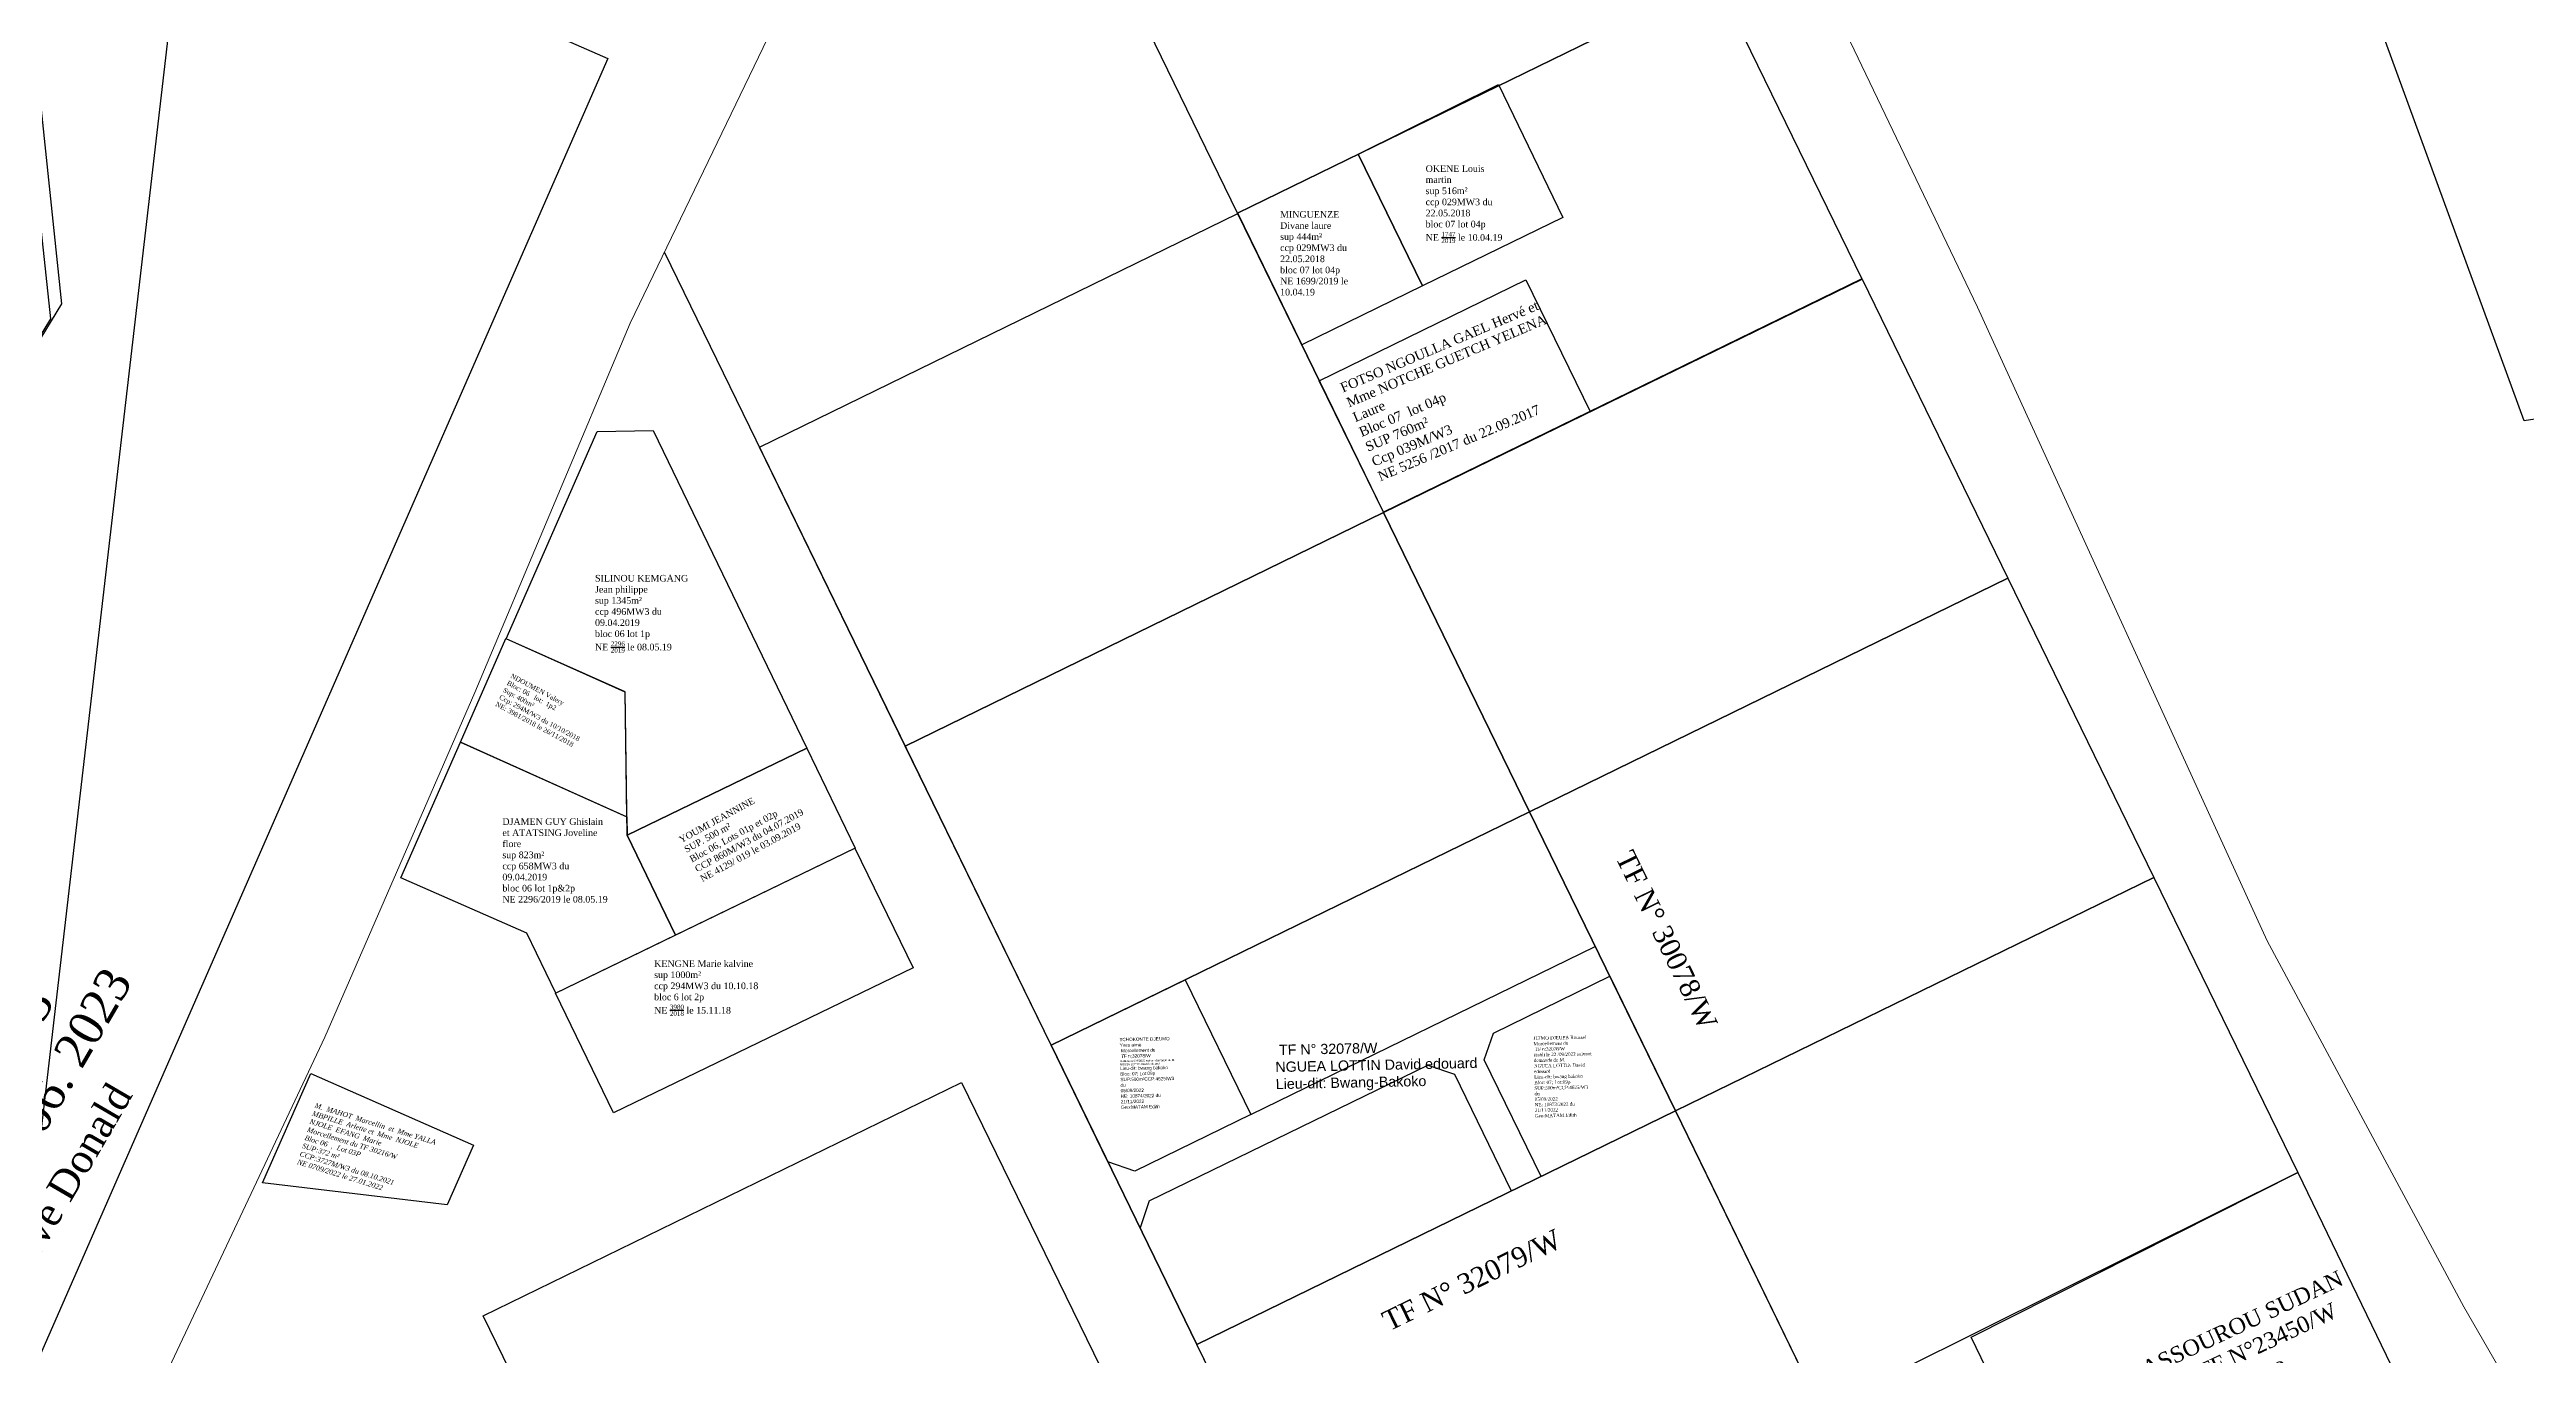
# Model space of a CAD drawing. Header units: millimetres. Extents: x 587399 to 927168, y 438565 to 1444955.
# Drawn here: x 591785.9 to 592158.2, y 440981.7 to 441177.9 of the extents above; entities that cross this region are included whole.
import ezdxf
from ezdxf.enums import TextEntityAlignment as Align

# ---------------------------------------------------------------- set-up
doc = ezdxf.new("R2010")
doc.units = ezdxf.units.MM
doc.header["$LTSCALE"] = 2
for name, color, linetype in [('Cotation Linéaire', 255, 'Continuous'), ('end maj 26 02 2021', 7, 'Continuous'), ('Parcelle MAJ', 6, 'Continuous'), ('TF ANNULE-RETIRE', 6, 'Continuous')]:
    doc.layers.add(name, color=color, linetype=linetype)
doc.layers.add('MAJ APRES LE 13.01.2023', color=222, linetype='Continuous', lineweight=30)
doc.layers.add('Roads_others', color=24, linetype='Continuous', lineweight=9)
doc.styles.get("Standard").update_dxf_attribs({"font": 'arial.ttf'})
doc.styles.add('Times 1.0', font='times.ttf', dxfattribs={"width": 0.99, "height": 1})
doc.styles.add('Times 1.5', font='times.ttf', dxfattribs={"width": 0.99, "height": 0.75})
doc.styles.add('Times 3.0', font='times.ttf', dxfattribs={"width": 0.99, "height": 3})

msp = doc.modelspace()

# ---------------------------------------------------------------- linework, layer by layer
for p, q in [((591936.471, 441028.323), (591878.348, 441147.47)), ((591936.471, 441028.323), (592008.372, 441063.398)), ((591966.492, 441017.943), (592018.235, 441043.18)), ((591936.471, 441028.323), (591958.394, 440983.385)), ((591951.221, 441004.931), (591993.065, 441025.34)), ((591993.065, 441025.34), (591997.076, 441023.959)), ((591997.076, 441023.959), (592005.626, 441006.438)), ((591958.394, 440983.385), (592030.294, 441018.461)), ((591951.221, 441004.931), (591949.84, 441000.92)), ((592004.311, 440889.26), (591958.394, 440983.385))]:
    msp.add_line(p, q)
at = {"color": 232, "lineweight": 30, "flags": 128}
msp.add_lwpolyline([(589619, 444839), (589665, 444789), (589701, 444534), (591315, 445141), (591436, 445058), (592078, 443543), (591745, 440674), (591661, 440379)], dxfattribs=at)
msp.add_lwpolyline([(589619, 444839), (589665, 444789), (589701, 444534), (591315, 445141), (591436, 445058), (592078, 443543), (591745, 440674), (591661, 440379)], dxfattribs=at)
msp.add_lwpolyline([(589619, 444839), (589665, 444789), (589701, 444534), (591315, 445141), (591436, 445058), (592078, 443543), (591745, 440674), (591661, 440379)], dxfattribs=at)
at = {"flags": 128}
msp.add_lwpolyline([(591654.45, 440920.523), (591787.8, 441139.703), (591752.09, 441479.483)], dxfattribs=at)
msp.add_lwpolyline([(591654.45, 440920.523), (591787.8, 441139.703), (591752.09, 441479.483)], dxfattribs=at)
msp.add_lwpolyline([(591654.45, 440920.523), (591787.8, 441139.703), (591752.09, 441479.483)], dxfattribs=at)
for points in [[(592014.474, 441233.354), (592036.396, 441188.416), (591964.495, 441153.341), (591942.573, 441198.278)], [(592036.396, 441188.416), (592058.318, 441143.478), (591986.418, 441108.402), (591964.496, 441153.34)], [(591964.528, 441153.275), (591986.45, 441108.337), (591914.549, 441073.261), (591892.627, 441118.199)], [(592058.351, 441143.412), (592080.273, 441098.474), (592008.372, 441063.398), (591986.45, 441108.336)], [(591986.45, 441108.337), (592008.372, 441063.399), (591936.471, 441028.323), (591914.549, 441073.261)], [(592080.273, 441098.474), (592102.195, 441053.536), (592030.294, 441018.46), (592008.372, 441063.398)], [(592008.372, 441063.398), (592030.294, 441018.461), (591958.394, 440983.385), (591936.471, 441028.323)], [(592102.195, 441053.55), (592123.866, 441009.217), (592052.216, 440973.536), (592030.294, 441018.474)], [(592020.43, 441038.69), (592030.294, 441018.475), (592010.117, 441008.629), (592001.57, 441026.151), (592002.952, 441030.162)], [(591825.18, 441024.1), (591849.64, 441013.33), (591845.69, 441004.33), (591817.92, 441007.64)], [(591825.18, 441024.1), (591849.64, 441013.33), (591845.69, 441004.33), (591817.92, 441007.64)], [(591923.008, 441022.734), (591944.93, 440977.796), (591873.029, 440942.721), (591851.107, 440987.658)], [(592030.294, 441018.46), (592052.216, 440973.522), (591980.316, 440938.447), (591958.394, 440983.385)]]:
    msp.add_lwpolyline(points, close=True, dxfattribs=at)
at = {"color": 7, "flags": 128}
msp.add_lwpolyline([(591825.18, 441024.1), (591849.64, 441013.33), (591845.69, 441004.33), (591817.92, 441007.64)], close=True, dxfattribs=at)
msp.add_lwpolyline([(591825.18, 441024.1), (591849.64, 441013.33), (591845.69, 441004.33), (591817.92, 441007.64)], close=True, dxfattribs=at)
at = {"layer": 'end maj 26 02 2021', "color": 150, "lineweight": -3, "flags": 128}
for points in [[(592003.726, 441172.643), (592013.374, 441152.692), (591992.283, 441142.402), (591982.637, 441162.175)], [(592003.726, 441172.643), (592013.374, 441152.692), (591992.283, 441142.402), (591982.637, 441162.175)], [(591982.637, 441162.175), (591992.283, 441142.403), (591974.144, 441133.553), (591964.498, 441153.326)], [(591982.637, 441162.175), (591992.283, 441142.403), (591974.144, 441133.553), (591964.498, 441153.326)], [(591899.732, 441072.948), (591906.996, 441057.933), (591880.003, 441044.874), (591872.746, 441059.879)], [(591899.732, 441072.948), (591906.996, 441057.933), (591880.003, 441044.874), (591872.746, 441059.879)], [(591906.99, 441057.93), (591915.71, 441039.94), (591870.7, 441018.16), (591861.99, 441036.16)], [(591906.99, 441057.93), (591915.71, 441039.94), (591870.7, 441018.16), (591861.99, 441036.16)]]:
    msp.add_lwpolyline(points, close=True, dxfattribs=at)
at = {"layer": 'end maj 26 02 2021', "color": 150, "flags": 128}
msp.add_lwpolyline([(592007.827, 441143.31), (592017.467, 441123.55), (591986.415, 441108.401), (591976.775, 441128.161)], close=True, dxfattribs=at)
msp.add_lwpolyline([(592007.827, 441143.31), (592017.467, 441123.55), (591986.415, 441108.401), (591976.775, 441128.161)], close=True, dxfattribs=at)
at = {"layer": 'end maj 26 02 2021', "color": 150, "linetype": 'ByBlock', "lineweight": -3, "ltscale": 0.0014, "flags": 128}
msp.add_lwpolyline([(591868.259, 441120.534), (591876.649, 441120.684), (591899.752, 441072.94), (591872.743, 441059.877), (591872.429, 441081.394), (591854.549, 441089.404), (591868.261, 441120.534)], dxfattribs=at)
msp.add_lwpolyline([(591868.259, 441120.534), (591876.649, 441120.684), (591899.752, 441072.94), (591872.743, 441059.877), (591872.429, 441081.394), (591854.549, 441089.404), (591868.261, 441120.534)], dxfattribs=at)
at = {"layer": 'end maj 26 02 2021', "color": 150}
msp.add_lwpolyline([(591854.53, 441089.41), (591872.41, 441081.4), (591872.67, 441062.66), (591847.69, 441073.86)], close=True, dxfattribs=at)
msp.add_lwpolyline([(591854.53, 441089.41), (591872.41, 441081.4), (591872.67, 441062.66), (591847.69, 441073.86)], close=True, dxfattribs=at)
at = {"layer": 'end maj 26 02 2021', "color": 150, "linetype": 'ByBlock', "lineweight": -3, "ltscale": 0.0014, "flags": 128}
msp.add_lwpolyline([(591847.699, 441073.864), (591872.699, 441062.654), (591872.743, 441059.877), (591880.004, 441044.872), (591862.009, 441036.164), (591857.649, 441045.164), (591838.731, 441053.499)], close=True, dxfattribs=at)
msp.add_lwpolyline([(591847.699, 441073.864), (591872.699, 441062.654), (591872.743, 441059.877), (591880.004, 441044.872), (591862.009, 441036.164), (591857.649, 441045.164), (591838.731, 441053.499)], close=True, dxfattribs=at)
at = {"layer": 'MAJ APRES LE 13.01.2023', "color": 232, "lineweight": 30, "flags": 128}
msp.add_lwpolyline([(591836.515, 441313.659), (591820.351, 441198.273), (591869.848, 441176.569), (591678.814, 440740.616), (591671.816, 440736.313), (591585.348, 440741.106), (591653.149, 440918.059), (591786.101, 441137.479), (591767.759, 441309.012)], close=True, dxfattribs=at)
at = {"layer": 'Parcelle MAJ', "color": 6, "lineweight": 30, "flags": 128}
for points in [[(591956.63, 441038.159), (591966.492, 441017.943), (591949.029, 441009.425), (591945.017, 441010.806), (591936.471, 441028.323)], [(592123.866, 441009.217), (592148.221, 440958.898), (592145.898, 440952.22), (592100.895, 440930.443), (592074.755, 440984.453)]]:
    msp.add_lwpolyline(points, close=True, dxfattribs=at)
at = {"layer": 'Roads_others'}
for points in [[(591843.521, 441625.413), (591857.029, 441595.037), (591869.634, 441568.651), (591917.225, 441471.827), (591922.596, 441462.657), (591937.952, 441438.562), (591941.989, 441431.623), (591967.201, 441376.928), (591988.315, 441334.057), (591995.705, 441316.311), (592000.483, 441301.237), (592002.872, 441287.189), (592007.057, 441277.133), (592015.254, 441261.764), (592021.303, 441252.75), (592075.683, 441139.217), (592119.254, 441044.014), (592148.785, 440989.024), (592171.161, 440950.3), (592207.865, 440872.545), (592239.795, 440805.431), (592265.149, 440763.46), (592293.007, 440694.241)], [(591995.705, 441316.311), (591991.239, 441308.402), (591982.839, 441292.641), (591977.715, 441288.269), (591936.052, 441263.166), (591925.78, 441255.461), (591921.925, 441247.321), (591902.17, 441196.87), (591873.199, 441136.792), (591849.874, 441081.307), (591827.3, 441029.526), (591801.001, 440973.74), (591776.488, 440917.811), (591736.828, 440822.381), (591705.041, 440758.309), (591702.663, 440749.286), (591702.818, 440738.928), (591704.91, 440734.353), (591722.194, 440724.2)]]:
    msp.add_lwpolyline(points, dxfattribs=at)
at = {"layer": 'TF ANNULE-RETIRE', "color": 251, "lineweight": 30, "flags": 128}
msp.add_lwpolyline([(592089.483, 441309.177), (592128.333, 441310.007), (592159.783, 441301.727), (592236.343, 441265.117), (592238.113, 441260.337), (592333.243, 441261.127), (592340.713, 441247.187), (592316.063, 441146.727), (592157.883, 441122.147)], close=True, dxfattribs=at)

# ---------------------------------------------------------------- texts
at = {"color": 7, "insert": (591825.931, 441019.702), "char_height": 0.76231, "width": 48.14283, "attachment_point": 1, "rotation": 342.80604}
msp.add_mtext('\\A1;{\\fTimes New Roman|b0|i1|c0|p18;M.  MAHOT  Marcellin  et  Mme YALLA\\PMBPILLE  Arlette et  Mme  NJOLE \\PNJOLE  EFANG  Marie\\P\\C1;Morcellement du TF 30216/W\\P\\C7;Bloc 06  ,  Lot 03P\\PSUP:372 m²\\PCCP:3727M/W3 du 08.10.2021\\PNE 0709/2022 le 27.01.2022}', dxfattribs=at)
msp.add_mtext('\\A1;{\\fTimes New Roman|b0|i1|c0|p18;M.  MAHOT  Marcellin  et  Mme YALLA\\PMBPILLE  Arlette et  Mme  NJOLE \\PNJOLE  EFANG  Marie\\P\\C1;Morcellement du TF 30216/W\\P\\C7;Bloc 06  ,  Lot 03P\\PSUP:372 m²\\PCCP:3727M/W3 du 08.10.2021\\PNE 0709/2022 le 27.01.2022}', dxfattribs=at)
at = {"insert": (592083.451, 440972.803), "char_height": 2.3973, "width": 269.57197, "attachment_point": 1, "rotation": 25.13572}
msp.add_mtext('{\\fTimes New Roman|b0|i0|c0|p18;ABDOUL RASSOUROU SUDAN\\P\\C1;Morcellement du TF N°23450/W\\P\\C256;Lieu -dit : Bwang-Bakoko\\PBloc: 07 ; Lot: 12\\PSUP: 3312m²\\PCCP : 4734M/W3 du 20/10/2022 \\PNE: 10380/2022 du 01/11/2022\\P\\C1;GEO: BAAH M. Herve}', dxfattribs=at)
at = {"layer": 'Cotation Linéaire', "color": 6, "lineweight": 30, "style": 'Times 3.0', "width": 0.99}
msp.add_text('TF N° 30078/W', height=3, rotation=296.0046, dxfattribs=at).set_placement((592027.626, 441043.472), align=Align.CENTER)
msp.add_text('TF N° 32079/W', height=3, rotation=26.0046, dxfattribs=at).set_placement((591999.034, 440994.406), align=Align.TOP_CENTER)
at = {"layer": 'end maj 26 02 2021', "color": 150, "linetype": 'ByBlock', "lineweight": -3, "ltscale": 0.0014, "char_height": 1, "attachment_point": 1, "style": 'Times 1.0'}
for s, insert, width in [('\\A1;OKENE Louis martin\\Psup 516m²\\Pccp 029MW3 du 22.05.2018\\Pbloc 07 lot 04p\\PNE {\\H0.7x;\\S1747/2019;} le 10.04.19', (591992.76, 441160.523), 11.62073), ('\\A1;OKENE Louis martin\\Psup 516m²\\Pccp 029MW3 du 22.05.2018\\Pbloc 07 lot 04p\\PNE {\\H0.7x;\\S1747/2019;} le 10.04.19', (591992.76, 441160.523), 11.62073), ('\\A1;MINGUENZE Divane laure\\P{\\fTimes New Roman|b0|i0|c186|p18;sup }444{\\fTimes New Roman|b0|i0|c186|p18;m²\\Pccp 029MW3 du 22.05.2018\\Pbloc 07 lot 04p\\PNE }1699/2019{\\fTimes New Roman|b0|i0|c186|p18; le 10.04.19}', (591970.886, 441153.639), 11.62073), ('\\A1;MINGUENZE Divane laure\\P{\\fTimes New Roman|b0|i0|c186|p18;sup }444{\\fTimes New Roman|b0|i0|c186|p18;m²\\Pccp 029MW3 du 22.05.2018\\Pbloc 07 lot 04p\\PNE }1699/2019{\\fTimes New Roman|b0|i0|c186|p18; le 10.04.19}', (591970.886, 441153.639), 11.62073), ('\\A1;SILINOU KEMGANG Jean philippe\\Psup 1345m²\\Pccp 496MW3 du 09.04.2019 \\Pbloc 06 lot 1p\\PNE {\\H0.7x;\\S2296/2019;} le 08.05.19', (591867.915, 441098.988), 15.51337), ('\\A1;SILINOU KEMGANG Jean philippe\\Psup 1345m²\\Pccp 496MW3 du 09.04.2019 \\Pbloc 06 lot 1p\\PNE {\\H0.7x;\\S2296/2019;} le 08.05.19', (591867.915, 441098.988), 15.51337), ('\\A1;DJAMEN GUY Ghislain et ATATSING Joveline flore\\P{\\fTimes New Roman|b0|i0|c186|p18;sup }823{\\fTimes New Roman|b0|i0|c186|p18;m²\\Pccp }658{\\fTimes New Roman|b0|i0|c186|p18;MW3 du 09.04.2019 \\Pbloc 06 lot 1p}&2p{\\fTimes New Roman|b0|i0|c186|p18;\\PNE }2296/2019{\\fTimes New Roman|b0|i0|c186|p18; le 08.05.19}', (591853.993, 441062.426), 15.51337), ('\\A1;DJAMEN GUY Ghislain et ATATSING Joveline flore\\P{\\fTimes New Roman|b0|i0|c186|p18;sup }823{\\fTimes New Roman|b0|i0|c186|p18;m²\\Pccp }658{\\fTimes New Roman|b0|i0|c186|p18;MW3 du 09.04.2019 \\Pbloc 06 lot 1p}&2p{\\fTimes New Roman|b0|i0|c186|p18;\\PNE }2296/2019{\\fTimes New Roman|b0|i0|c186|p18; le 08.05.19}', (591853.993, 441062.426), 15.51337), ('\\A1;KENGNE Marie kalvine\\Psup 1000m²\\Pccp 294MW3 du 10.10.18\\Pbloc 6 lot 2p\\PNE {\\H0.7x;\\S3980/2018;} le 15.11.18', (591876.801, 441041.085), 53.70117), ('\\A1;KENGNE Marie kalvine\\Psup 1000m²\\Pccp 294MW3 du 10.10.18\\Pbloc 6 lot 2p\\PNE {\\H0.7x;\\S3980/2018;} le 15.11.18', (591876.801, 441041.085), 53.70117)]:
    msp.add_mtext(s, dxfattribs=dict(at, insert=insert, width=width))
at = {"layer": 'end maj 26 02 2021', "color": 150, "linetype": 'ByBlock', "lineweight": -3, "ltscale": 0.0014, "attachment_point": 1, "style": 'Times 1.0'}
for s, insert, char_height, width, rotation in [('FOTSO NGOULLA GAEL Hervé et \\PMme NOTCHE GUETCH YELENA Laure \\PBloc 07  lot 04p\\PSUP 760m²\\PCcp 039M/W3 \\PNE 5256 /2017 du 22.09.2017', (591979.751, 441127.701), 1.44827, 32.47066, 22.964), ('FOTSO NGOULLA GAEL Hervé et \\PMme NOTCHE GUETCH YELENA Laure \\PBloc 07  lot 04p\\PSUP 760m²\\PCcp 039M/W3 \\PNE 5256 /2017 du 22.09.2017', (591979.751, 441127.701), 1.44827, 32.47066, 22.964), ('{\\C256;YOUMI JEANNINE\\PSUP. 500 m²\\PBloc 06, Lots 01p et 02p\\PCCP 860M/W3 du 04.07.2019\\PNE 4129/ 019 le 03.09.2019}', (591880.403, 441059.567), 1, 34.9124, 28.5213), ('{\\C256;YOUMI JEANNINE\\PSUP. 500 m²\\PBloc 06, Lots 01p et 02p\\PCCP 860M/W3 du 04.07.2019\\PNE 4129/ 019 le 03.09.2019}', (591880.403, 441059.567), 1, 34.9124, 28.5213)]:
    msp.add_mtext(s, dxfattribs=dict(at, insert=insert, char_height=char_height, width=width, rotation=rotation))
at = {"layer": 'end maj 26 02 2021', "insert": (591855.488, 441084.212), "char_height": 0.72211, "attachment_point": 1, "rotation": 331.7905}
msp.add_mtext_dynamic_manual_height_columns('{\\fTimes New Roman|b0|i0|c0|p18;NDOUMEN Valery\\PBloc: 06   lot:  1p2\\PSup: 400m²\\PCcp: 294M/W3 du 10/10/2018\\PNE: 3981/2018 le 26/11/2018}', width=223.83396, gutter_width=12.5, heights=[45.53], dxfattribs=at)
msp.add_mtext_dynamic_manual_height_columns('{\\fTimes New Roman|b0|i0|c0|p18;NDOUMEN Valery\\PBloc: 06   lot:  1p2\\PSup: 400m²\\PCcp: 294M/W3 du 10/10/2018\\PNE: 3981/2018 le 26/11/2018}', width=223.83396, gutter_width=12.5, heights=[45.53], dxfattribs=at)
at = {"layer": 'end maj 26 02 2021', "color": 1, "linetype": 'ByBlock', "attachment_point": 1, "rotation": 1.17803}
for s, insert, char_height, width in [('\\A1;{\\C7;TCHOKONTE DJEUMO Yves aime\\P\\C3; }Morcellement du\\P TF n;32078/W \\P{\\H0.6x;\\C7;établi le 22 /09/2022 suivant demande de M.\\PNGUEA LOTTIN David edouard\\P\\H1.667x;Lieu-dit: bwang bakoko Bloc: 07; Lot:09p SUP:500m²CCP:4625/W3 du \\P05/09/2022\\PNE: 10874/2022 du 21/11/2022\\P}Geo:MATAM Edith', (591946.752, 441029.425), 0.5, 8.73884), ('\\A1;{\\fTimes New Roman|b0|i0|c0|p18;\\C3;JUIMO DJEUPA Roussel \\C1;Morcellement du\\P TF n;32078/W \\Pétabli le 22 /09/2022 suivant demande de M.\\PNGUEA LOTTIN David edouard\\P\\C7;Lieu-dit: bwang bakoko Bloc: 07; Lot:09p SUP:500m²CCP:4625/W3 du \\P05/09/2022\\PNE: 10873/2022 du 21/11/2022\\P\\C1;Geo:MATAM Edith}', (592008.949, 441029.632), 0.5, 8.73884), ('\\A1; TF N° 32078/W \\P{\\C7;NGUEA LOTTIN David edouard\\PLieu-dit: Bwang-Bakoko }', (591970.104, 441028.384), 1.53454, 34.50931)]:
    msp.add_mtext(s, dxfattribs=dict(at, insert=insert, char_height=char_height, width=width))
at = {"layer": 'MAJ APRES LE 13.01.2023', "color": 232, "lineweight": 30, "insert": (591756.004, 440947.748), "char_height": 4.292377, "width": 187.6262, "attachment_point": 7, "rotation": 59.7503, "style": 'Times 1.5'}
msp.add_mtext('\\A1;{\\fTimes New Roman|b0|i0|c186|p18;\\H0.8667x;\\C1;Morcellement du T.F. N° \\fTimes New Roman|b0|i0|c0|p18;23450\\fTimes New Roman|b0|i0|c186|p18;/W\\fTimes New Roman|b0|i0|c0|p18;\\C256; \\P\\fTimes New Roman|b1|i0|c0|p18;\\H1.385x;\\C7;ABDOUL Nassir\\P\\fTimes New Roman|b0|i0|c0|p18;Lieu-dit : Bwang-Bakoko\\PSup :  4ha 69 ca 16 a\\PBloc 04 Lot 09 à 38\\PCCP : M/W3 du 14. 06. 2023\\PNE : 7149/2023 du 14. 06. 2023\\P\\fTimes New Roman|b1|i0|c0|p18;\\C1;Géo : \\A0;\\fTimes New Roman|b0|i0|c186|p18;\\H0.8333x;BAAH M. Hervé Donald}', dxfattribs=at)

doc.saveas('drawing.dxf')
